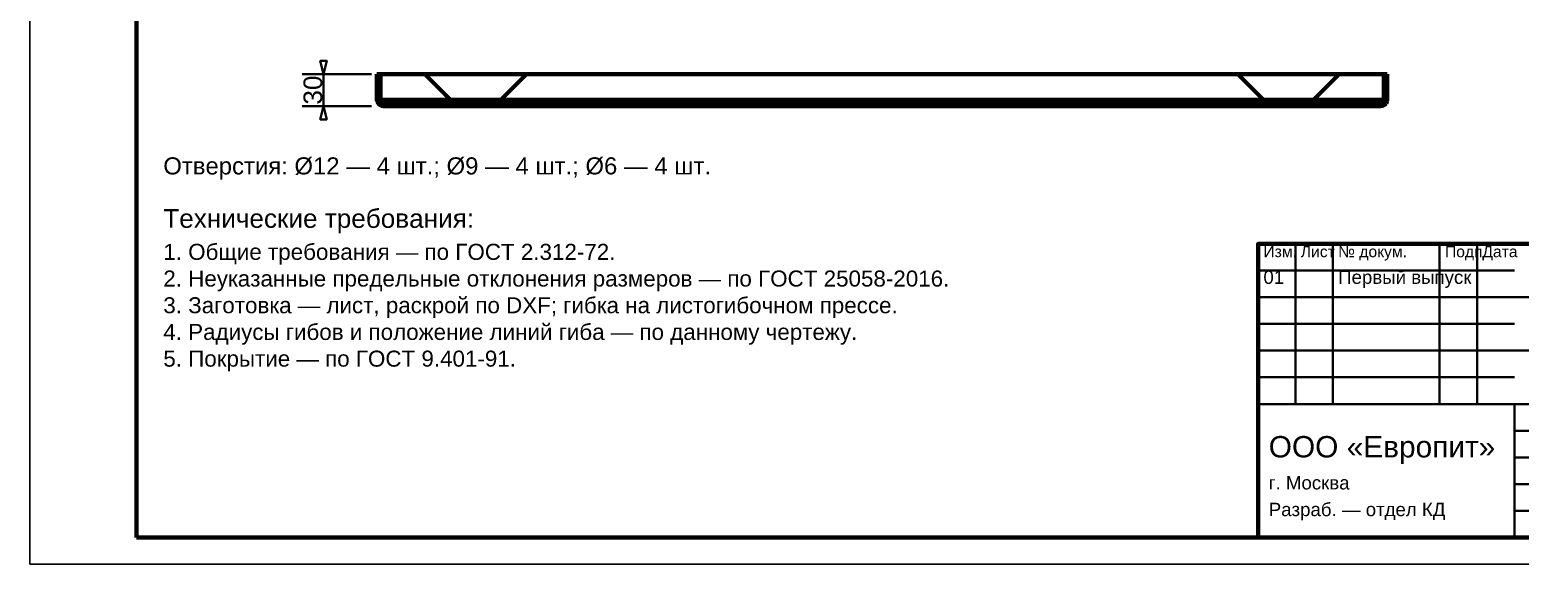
# Model space of a CAD drawing. Header units: millimetres. Extents: x 0 to 420, y 0 to 297.
# Drawn here: x 0 to 279.1, y 0 to 100.1 of the extents above; entities that cross this region are included whole.
import ezdxf
from ezdxf.enums import TextEntityAlignment as Align

# ---------------------------------------------------------------- set-up
doc = ezdxf.new("R2010")
doc.units = ezdxf.units.MM
doc.linetypes.add('DASHED', pattern=[1.524, 1.27, -0.254])
doc.styles.add('GOST', font='Arial')

msp = doc.modelspace()

# ---------------------------------------------------------------- linework, layer by layer
at = {"color": 7, "lineweight": 35}
for p, q in [((64, 91.8), (51, 91.8)), ((55, 85.8), (55, 91.8)), ((64, 85.8), (51, 85.8)), ((237, 30), (237, 60)), ((244, 30), (244, 60)), ((264, 30), (264, 60)), ((271, 30), (271, 60)), ((230, 55), (278, 55)), ((230, 50), (278, 50)), ((278, 50), (415, 50)), ((230, 45), (278, 45)), ((230, 40), (278, 40)), ((278, 40), (415, 40)), ((230, 35), (278, 35)), ((230, 30), (278, 30)), ((278, 30), (415, 30)), ((278, 25), (355, 25)), ((278, 20), (355, 20)), ((278, 15), (355, 15)), ((278, 10), (355, 10))]:
    msp.add_line(p, q, dxfattribs=at)
at = {"color": 1, "lineweight": 70}
for p, q in [((65, 87), (65, 91.8)), ((65.6, 91.8), (65, 91.8)), ((65.6, 87), (65.6, 91.8)), ((65.67, 91.8), (65.67, 87)), ((74, 91.8), (65.67, 91.8)), ((78.8, 87), (74, 91.8)), ((74, 91.8), (93, 91.8)), ((93, 91.8), (88.2, 87)), ((226.2, 91.8), (93, 91.8)), ((231, 87), (226.2, 91.8)), ((226.2, 91.8), (245.2, 91.8)), ((245.2, 91.8), (240.4, 87)), ((253.53, 91.8), (245.2, 91.8)), ((253.53, 87), (253.53, 91.8)), ((253.6, 87), (253.6, 91.8)), ((253.6, 91.8), (254.2, 91.8)), ((254.2, 91.8), (254.2, 87)), ((65.06, 86.63), (65, 87)), ((65.6, 87), (65, 87)), ((65.23, 86.29), (65.06, 86.63)), ((65.65, 86.77), (65.6, 87)), ((65.78, 86.58), (65.65, 86.77)), ((65.67, 87), (66.2, 87)), ((65.97, 86.45), (65.78, 86.58)), ((66.2, 87), (66.2, 86.87)), ((78.8, 87), (66.2, 87)), ((66.2, 86.87), (66.2, 86.73)), ((66.2, 86.73), (66.2, 86.6)), ((66.2, 86.6), (66.2, 86.48)), ((78.8, 87), (78.81, 86.99)), ((78.81, 86.99), (78.8, 87)), ((88.2, 87), (78.8, 87)), ((78.81, 86.99), (78.83, 86.97)), ((78.83, 86.97), (78.81, 86.99)), ((78.83, 86.97), (78.84, 86.96)), ((78.84, 86.96), (78.83, 86.97)), ((78.84, 86.96), (78.86, 86.94)), ((78.86, 86.94), (78.84, 86.96)), ((78.86, 86.94), (78.87, 86.93)), ((78.87, 86.93), (78.86, 86.94)), ((78.87, 86.93), (78.89, 86.91)), ((78.89, 86.91), (78.87, 86.93)), ((78.89, 86.91), (78.9, 86.9)), ((78.9, 86.9), (78.89, 86.91)), ((78.9, 86.9), (78.92, 86.88)), ((78.91, 86.89), (78.9, 86.9)), ((78.93, 86.87), (78.91, 86.89)), ((78.92, 86.88), (78.93, 86.87)), ((78.93, 86.87), (78.94, 86.86)), ((78.94, 86.86), (78.93, 86.87)), ((78.94, 86.86), (78.96, 86.84)), ((78.96, 86.84), (78.94, 86.86)), ((78.96, 86.84), (78.97, 86.83)), ((78.97, 86.83), (78.96, 86.84)), ((78.97, 86.83), (78.99, 86.81)), ((78.99, 86.81), (78.97, 86.83)), ((78.99, 86.81), (79, 86.8)), ((79, 86.8), (78.99, 86.81)), ((79, 86.8), (79, 86.68)), ((79, 86.68), (79, 86.57)), ((79, 86.57), (79, 86.46)), ((88.01, 86.81), (88, 86.8)), ((88, 86.8), (88.01, 86.81)), ((88, 86.68), (88, 86.8)), ((88, 86.57), (88, 86.68)), ((88, 86.46), (88, 86.57)), ((88.03, 86.83), (88.01, 86.81)), ((88.01, 86.81), (88.03, 86.83)), ((88.04, 86.84), (88.03, 86.83)), ((88.03, 86.83), (88.04, 86.84)), ((88.06, 86.86), (88.04, 86.84)), ((88.04, 86.84), (88.06, 86.86)), ((88.07, 86.87), (88.06, 86.86)), ((88.06, 86.86), (88.07, 86.87)), ((88.09, 86.89), (88.07, 86.87)), ((88.07, 86.87), (88.08, 86.88)), ((88.08, 86.88), (88.1, 86.9)), ((88.1, 86.9), (88.09, 86.89)), ((88.11, 86.91), (88.1, 86.9)), ((88.1, 86.9), (88.11, 86.91)), ((88.13, 86.93), (88.11, 86.91)), ((88.11, 86.91), (88.13, 86.93)), ((88.14, 86.94), (88.13, 86.93)), ((88.13, 86.93), (88.14, 86.94)), ((88.16, 86.96), (88.14, 86.94)), ((88.14, 86.94), (88.16, 86.96)), ((88.17, 86.97), (88.16, 86.96)), ((88.16, 86.96), (88.17, 86.97)), ((88.19, 86.99), (88.17, 86.97)), ((88.17, 86.97), (88.19, 86.99)), ((88.2, 87), (88.19, 86.99)), ((88.19, 86.99), (88.2, 87)), ((231, 87), (88.2, 87)), ((231, 87), (231.01, 86.99)), ((231.01, 86.99), (231, 87)), ((240.4, 87), (231, 87)), ((231.01, 86.99), (231.03, 86.97)), ((231.03, 86.97), (231.01, 86.99)), ((231.03, 86.97), (231.04, 86.96)), ((231.04, 86.96), (231.03, 86.97)), ((231.04, 86.96), (231.06, 86.94)), ((231.06, 86.94), (231.04, 86.96)), ((231.06, 86.94), (231.07, 86.93)), ((231.07, 86.93), (231.06, 86.94)), ((231.07, 86.93), (231.09, 86.91)), ((231.09, 86.91), (231.07, 86.93)), ((231.09, 86.91), (231.1, 86.9)), ((231.1, 86.9), (231.09, 86.91)), ((231.1, 86.9), (231.12, 86.88)), ((231.11, 86.89), (231.1, 86.9)), ((231.13, 86.87), (231.11, 86.89)), ((231.12, 86.88), (231.13, 86.87)), ((231.13, 86.87), (231.14, 86.86)), ((231.14, 86.86), (231.13, 86.87)), ((231.14, 86.86), (231.16, 86.84)), ((231.16, 86.84), (231.14, 86.86)), ((231.16, 86.84), (231.17, 86.83)), ((231.17, 86.83), (231.16, 86.84)), ((231.17, 86.83), (231.19, 86.81)), ((231.19, 86.81), (231.17, 86.83)), ((231.19, 86.81), (231.2, 86.8)), ((231.2, 86.8), (231.19, 86.81)), ((231.2, 86.8), (231.2, 86.68)), ((231.2, 86.68), (231.2, 86.57)), ((231.2, 86.57), (231.2, 86.46)), ((240.21, 86.81), (240.2, 86.8)), ((240.2, 86.8), (240.21, 86.81)), ((240.2, 86.68), (240.2, 86.8)), ((240.2, 86.57), (240.2, 86.68)), ((240.2, 86.46), (240.2, 86.57)), ((240.23, 86.83), (240.21, 86.81)), ((240.21, 86.81), (240.23, 86.83)), ((240.24, 86.84), (240.23, 86.83)), ((240.23, 86.83), (240.24, 86.84)), ((240.26, 86.86), (240.24, 86.84)), ((240.24, 86.84), (240.26, 86.86)), ((240.27, 86.87), (240.26, 86.86)), ((240.26, 86.86), (240.27, 86.87)), ((240.29, 86.89), (240.27, 86.87)), ((240.27, 86.87), (240.28, 86.88)), ((240.28, 86.88), (240.3, 86.9)), ((240.3, 86.9), (240.29, 86.89)), ((240.31, 86.91), (240.3, 86.9)), ((240.3, 86.9), (240.31, 86.91)), ((240.33, 86.93), (240.31, 86.91)), ((240.31, 86.91), (240.33, 86.93)), ((240.34, 86.94), (240.33, 86.93)), ((240.33, 86.93), (240.34, 86.94)), ((240.36, 86.96), (240.34, 86.94)), ((240.34, 86.94), (240.36, 86.96)), ((240.37, 86.97), (240.36, 86.96)), ((240.36, 86.96), (240.37, 86.97)), ((240.39, 86.99), (240.37, 86.97)), ((240.37, 86.97), (240.39, 86.99)), ((240.4, 87), (240.39, 86.99)), ((240.39, 86.99), (240.4, 87)), ((253, 87), (240.4, 87)), ((253, 86.87), (253, 87)), ((253, 87), (253.53, 87)), ((253, 86.73), (253, 86.87)), ((253, 86.6), (253, 86.73)), ((253, 86.48), (253, 86.6)), ((253.23, 86.45), (253.42, 86.58)), ((253.42, 86.58), (253.55, 86.77)), ((253.55, 86.77), (253.6, 87)), ((253.6, 87), (254.2, 87)), ((254.14, 86.63), (253.97, 86.29)), ((254.2, 87), (254.14, 86.63)), ((65.49, 86.03), (65.23, 86.29)), ((65.83, 85.86), (65.49, 86.03)), ((66.2, 85.8), (65.83, 85.86)), ((66.2, 86.4), (65.97, 86.45)), ((66.2, 86.48), (66.2, 86.36)), ((66.2, 86.36), (66.2, 86.25)), ((66.2, 86.25), (66.2, 86.15)), ((66.2, 86.15), (66.2, 86.06)), ((66.2, 86.06), (66.2, 85.98)), ((66.2, 85.98), (66.2, 85.92)), ((66.2, 85.92), (66.2, 85.87)), ((66.2, 85.87), (66.2, 85.83)), ((66.2, 85.83), (66.2, 85.81)), ((66.2, 85.81), (66.2, 85.8)), ((66.2, 85.8), (79, 85.8)), ((79, 86.46), (79, 86.35)), ((88, 86.4), (79, 86.4)), ((79, 86.35), (79, 86.26)), ((79, 86.26), (79, 86.17)), ((79, 86.17), (79, 86.08)), ((79, 86.08), (79, 86.01)), ((79, 86.01), (79, 85.95)), ((79, 85.95), (79, 85.9)), ((79, 85.9), (79, 85.85)), ((79, 85.85), (79, 85.82)), ((79, 85.82), (79, 85.81)), ((79, 85.81), (79, 85.8)), ((79, 85.8), (88, 85.8)), ((88, 86.35), (88, 86.46)), ((88, 86.26), (88, 86.35)), ((88, 86.17), (88, 86.26)), ((88, 86.08), (88, 86.17)), ((88, 86.01), (88, 86.08)), ((88, 85.95), (88, 86.01)), ((88, 85.9), (88, 85.95)), ((88, 85.85), (88, 85.9)), ((88, 85.82), (88, 85.85)), ((88, 85.81), (88, 85.82)), ((88, 85.8), (88, 85.81)), ((88, 85.8), (231.2, 85.8)), ((231.2, 86.46), (231.2, 86.35)), ((240.2, 86.4), (231.2, 86.4)), ((231.2, 86.35), (231.2, 86.26)), ((231.2, 86.26), (231.2, 86.17)), ((231.2, 86.17), (231.2, 86.08)), ((231.2, 86.08), (231.2, 86.01)), ((231.2, 86.01), (231.2, 85.95)), ((231.2, 85.95), (231.2, 85.9)), ((231.2, 85.9), (231.2, 85.85)), ((231.2, 85.85), (231.2, 85.82)), ((231.2, 85.82), (231.2, 85.81)), ((231.2, 85.81), (231.2, 85.8)), ((231.2, 85.8), (240.2, 85.8)), ((240.2, 86.35), (240.2, 86.46)), ((240.2, 86.26), (240.2, 86.35)), ((240.2, 86.17), (240.2, 86.26)), ((240.2, 86.08), (240.2, 86.17)), ((240.2, 86.01), (240.2, 86.08)), ((240.2, 85.95), (240.2, 86.01)), ((240.2, 85.9), (240.2, 85.95)), ((240.2, 85.85), (240.2, 85.9)), ((240.2, 85.82), (240.2, 85.85)), ((240.2, 85.81), (240.2, 85.82)), ((240.2, 85.8), (240.2, 85.81)), ((240.2, 85.8), (253, 85.8)), ((253, 86.36), (253, 86.48)), ((253, 86.4), (253.23, 86.45)), ((253, 86.25), (253, 86.36)), ((253, 86.15), (253, 86.25)), ((253, 86.06), (253, 86.15)), ((253, 85.98), (253, 86.06)), ((253, 85.92), (253, 85.98)), ((253, 85.87), (253, 85.92)), ((253, 85.83), (253, 85.87)), ((253.37, 85.86), (253, 85.8)), ((253, 85.81), (253, 85.83)), ((253, 85.8), (253, 85.81)), ((253.71, 86.03), (253.37, 85.86)), ((253.97, 86.29), (253.71, 86.03))]:
    msp.add_line(p, q, dxfattribs=at)
at = {"color": 5, "linetype": 'DASHED', "lineweight": 35}
for p, q in [((65, 91.8), (65, 87)), ((65.6, 91.8), (65, 91.8)), ((65.6, 87), (65.6, 91.8)), ((74, 91.8), (65.67, 91.8)), ((65.67, 87), (65.67, 91.8)), ((65.67, 87), (65.67, 91.8)), ((65.67, 91.8), (74, 91.8)), ((65.67, 87), (65.67, 91.8)), ((65.67, 91.8), (253.53, 91.8)), ((74, 91.8), (78.8, 87)), ((88.2, 87), (93, 91.8)), ((226.2, 91.8), (93, 91.8)), ((93, 91.8), (226.2, 91.8)), ((226.2, 91.8), (231, 87)), ((240.4, 87), (245.2, 91.8)), ((253.53, 91.8), (245.2, 91.8)), ((245.2, 91.8), (253.53, 91.8)), ((253.53, 87), (253.53, 91.8)), ((253.53, 87), (253.53, 91.8)), ((253.53, 91.8), (253.53, 87)), ((253.6, 87), (253.6, 91.8)), ((253.6, 91.8), (254.2, 91.8)), ((254.2, 87), (254.2, 91.8)), ((65, 87), (65.06, 86.63)), ((65.6, 87), (65, 87)), ((65.6, 87), (65, 87)), ((65.6, 87), (65, 87)), ((65.06, 86.63), (65.23, 86.29)), ((65.65, 86.77), (65.6, 87)), ((65.78, 86.58), (65.65, 86.77)), ((66.2, 87), (65.67, 87)), ((66.2, 87), (65.67, 87)), ((66.2, 87), (65.67, 87)), ((65.97, 86.45), (65.78, 86.58)), ((66.2, 86.93), (66.2, 87)), ((66.2, 86.87), (66.2, 87)), ((66.2, 86.93), (66.2, 87)), ((66.2, 86.87), (66.2, 86.93)), ((66.2, 86.87), (66.2, 86.93)), ((66.2, 86.8), (66.2, 86.87)), ((66.2, 86.73), (66.2, 86.87)), ((66.2, 86.8), (66.2, 86.87)), ((66.2, 86.74), (66.2, 86.8)), ((66.2, 86.74), (66.2, 86.8)), ((66.2, 86.68), (66.2, 86.74)), ((66.2, 86.68), (66.2, 86.74)), ((66.2, 86.6), (66.2, 86.73)), ((66.2, 86.63), (66.2, 86.68)), ((66.2, 86.63), (66.2, 86.68)), ((66.2, 86.58), (66.2, 86.63)), ((66.2, 86.58), (66.2, 86.63)), ((66.2, 86.48), (66.2, 86.6)), ((66.2, 86.53), (66.2, 86.58)), ((66.2, 86.53), (66.2, 86.58)), ((66.2, 86.49), (66.2, 86.53)), ((66.2, 86.49), (66.2, 86.53)), ((79, 86.75), (79, 86.8)), ((79, 86.7), (79, 86.75)), ((79, 86.66), (79, 86.7)), ((79, 86.62), (79, 86.66)), ((79, 86.58), (79, 86.62)), ((79, 86.54), (79, 86.58)), ((79, 86.51), (79, 86.54)), ((88, 86.8), (88, 86.75)), ((88, 86.75), (88, 86.7)), ((88, 86.7), (88, 86.66)), ((88, 86.66), (88, 86.62)), ((88, 86.62), (88, 86.58)), ((88, 86.58), (88, 86.54)), ((88, 86.54), (88, 86.51)), ((231.2, 86.75), (231.2, 86.8)), ((231.2, 86.7), (231.2, 86.75)), ((231.2, 86.66), (231.2, 86.7)), ((231.2, 86.62), (231.2, 86.66)), ((231.2, 86.58), (231.2, 86.62)), ((231.2, 86.54), (231.2, 86.58)), ((231.2, 86.51), (231.2, 86.54)), ((240.2, 86.8), (240.2, 86.75)), ((240.2, 86.75), (240.2, 86.7)), ((240.2, 86.7), (240.2, 86.66)), ((240.2, 86.66), (240.2, 86.62)), ((240.2, 86.62), (240.2, 86.58)), ((240.2, 86.58), (240.2, 86.54)), ((240.2, 86.54), (240.2, 86.51)), ((253, 87), (253.53, 87)), ((253, 86.93), (253, 87)), ((253, 87), (253, 86.87)), ((253, 87), (253.53, 87)), ((253.53, 87), (253, 87)), ((253, 86.93), (253, 87)), ((253, 86.87), (253, 86.93)), ((253, 86.87), (253, 86.93)), ((253, 86.8), (253, 86.87)), ((253, 86.87), (253, 86.73)), ((253, 86.8), (253, 86.87)), ((253, 86.74), (253, 86.8)), ((253, 86.74), (253, 86.8)), ((253, 86.68), (253, 86.74)), ((253, 86.68), (253, 86.74)), ((253, 86.73), (253, 86.6)), ((253, 86.63), (253, 86.68)), ((253, 86.63), (253, 86.68)), ((253, 86.58), (253, 86.63)), ((253, 86.58), (253, 86.63)), ((253, 86.6), (253, 86.48)), ((253, 86.53), (253, 86.58)), ((253, 86.53), (253, 86.58)), ((253, 86.49), (253, 86.53)), ((253, 86.49), (253, 86.53)), ((253.23, 86.45), (253.42, 86.58)), ((253.42, 86.58), (253.55, 86.77)), ((253.55, 86.77), (253.6, 87)), ((253.6, 87), (254.2, 87)), ((253.6, 87), (254.2, 87)), ((253.6, 87), (254.2, 87)), ((253.97, 86.29), (254.14, 86.63)), ((254.14, 86.63), (254.2, 87)), ((65.23, 86.29), (65.49, 86.03)), ((65.49, 86.03), (65.83, 85.86)), ((65.83, 85.86), (66.2, 85.8)), ((66.2, 86.4), (65.97, 86.45)), ((66.2, 86.46), (66.2, 86.49)), ((66.2, 86.46), (66.2, 86.49)), ((66.2, 86.36), (66.2, 86.48)), ((66.2, 86.43), (66.2, 86.46)), ((66.2, 86.43), (66.2, 86.46)), ((66.2, 86.42), (66.2, 86.43)), ((66.2, 86.42), (66.2, 86.43)), ((66.2, 86.4), (66.2, 86.42)), ((66.2, 86.4), (66.2, 86.42)), ((79, 86.4), (66.2, 86.4)), ((66.2, 86.4), (66.2, 86.4)), ((66.2, 86.4), (66.2, 85.8)), ((66.2, 86.4), (66.2, 86.4)), ((66.2, 86.4), (66.2, 85.8)), ((66.2, 86.4), (253, 86.4)), ((66.2, 86.25), (66.2, 86.36)), ((66.2, 86.15), (66.2, 86.25)), ((66.2, 86.06), (66.2, 86.15)), ((66.2, 85.98), (66.2, 86.06)), ((66.2, 85.92), (66.2, 85.98)), ((66.2, 85.87), (66.2, 85.92)), ((66.2, 85.83), (66.2, 85.87)), ((66.2, 85.81), (66.2, 85.83)), ((66.2, 85.8), (66.2, 85.81)), ((253, 85.8), (66.2, 85.8)), ((79, 86.48), (79, 86.51)), ((79, 86.46), (79, 86.48)), ((79, 86.44), (79, 86.46)), ((79, 86.42), (79, 86.44)), ((79, 86.41), (79, 86.42)), ((79, 86.4), (79, 86.41)), ((79, 86.4), (79, 86.4)), ((79, 86.4), (79, 85.8)), ((88, 86.51), (88, 86.48)), ((88, 86.48), (88, 86.46)), ((88, 86.46), (88, 86.44)), ((88, 86.44), (88, 86.42)), ((88, 86.42), (88, 86.41)), ((88, 86.41), (88, 86.4)), ((231.2, 86.4), (88, 86.4)), ((88, 86.4), (88, 86.4)), ((88, 86.4), (88, 85.8)), ((142.9, 86.4), (142.9, 85.8)), ((142.9, 86.4), (142.92, 86.4)), ((142.92, 86.4), (142.9, 86.4)), ((142.9, 86.4), (142.9, 85.8)), ((142.9, 86.4), (142.92, 86.4)), ((142.92, 86.4), (142.9, 86.4)), ((142.9, 85.8), (142.92, 85.8)), ((142.92, 85.8), (142.9, 85.8)), ((142.9, 85.8), (142.92, 85.8)), ((142.92, 85.8), (142.9, 85.8)), ((142.92, 86.4), (142.99, 86.4)), ((142.99, 86.4), (142.92, 86.4)), ((142.92, 86.4), (142.99, 86.4)), ((142.99, 86.4), (142.92, 86.4)), ((142.92, 85.8), (142.99, 85.8)), ((142.99, 85.8), (142.92, 85.8)), ((142.92, 85.8), (142.99, 85.8)), ((142.99, 85.8), (142.92, 85.8)), ((142.99, 86.4), (143.1, 86.4)), ((143.1, 86.4), (142.99, 86.4)), ((142.99, 86.4), (143.1, 86.4)), ((143.1, 86.4), (142.99, 86.4)), ((142.99, 85.8), (143.1, 85.8)), ((143.1, 85.8), (142.99, 85.8)), ((142.99, 85.8), (143.1, 85.8)), ((143.1, 85.8), (142.99, 85.8)), ((143.1, 86.4), (143.24, 86.4)), ((143.24, 86.4), (143.1, 86.4)), ((143.1, 86.4), (143.24, 86.4)), ((143.24, 86.4), (143.1, 86.4)), ((143.1, 85.8), (143.24, 85.8)), ((143.24, 85.8), (143.1, 85.8)), ((143.1, 85.8), (143.24, 85.8)), ((143.24, 85.8), (143.1, 85.8)), ((143.24, 86.4), (143.41, 86.4)), ((143.41, 86.4), (143.24, 86.4)), ((143.24, 86.4), (143.41, 86.4)), ((143.41, 86.4), (143.24, 86.4)), ((143.24, 85.8), (143.41, 85.8)), ((143.41, 85.8), (143.24, 85.8)), ((143.24, 85.8), (143.41, 85.8)), ((143.41, 85.8), (143.24, 85.8)), ((143.41, 86.4), (143.6, 86.4)), ((143.6, 86.4), (143.41, 86.4)), ((143.41, 86.4), (143.6, 86.4)), ((143.6, 86.4), (143.41, 86.4)), ((143.41, 85.8), (143.6, 85.8)), ((143.6, 85.8), (143.41, 85.8)), ((143.41, 85.8), (143.6, 85.8)), ((143.6, 85.8), (143.41, 85.8)), ((143.6, 86.4), (143.8, 86.4)), ((143.8, 86.4), (143.6, 86.4)), ((143.6, 86.4), (143.8, 86.4)), ((143.8, 86.4), (143.6, 86.4)), ((143.6, 85.8), (143.8, 85.8)), ((143.8, 85.8), (143.6, 85.8)), ((143.6, 85.8), (143.8, 85.8)), ((143.8, 85.8), (143.6, 85.8)), ((143.8, 86.4), (144, 86.4)), ((144, 86.4), (143.8, 86.4)), ((143.8, 86.4), (144, 86.4)), ((144, 86.4), (143.8, 86.4)), ((143.8, 85.8), (144, 85.8)), ((144, 85.8), (143.8, 85.8)), ((143.8, 85.8), (144, 85.8)), ((144, 85.8), (143.8, 85.8)), ((144, 86.4), (144.19, 86.4)), ((144.19, 86.4), (144, 86.4)), ((144, 86.4), (144.19, 86.4)), ((144.19, 86.4), (144, 86.4)), ((144, 85.8), (144.19, 85.8)), ((144.19, 85.8), (144, 85.8)), ((144, 85.8), (144.19, 85.8)), ((144.19, 85.8), (144, 85.8)), ((144.19, 86.4), (144.36, 86.4)), ((144.36, 86.4), (144.19, 86.4)), ((144.19, 86.4), (144.36, 86.4)), ((144.36, 86.4), (144.19, 86.4)), ((144.19, 85.8), (144.36, 85.8)), ((144.36, 85.8), (144.19, 85.8)), ((144.19, 85.8), (144.36, 85.8)), ((144.36, 85.8), (144.19, 85.8)), ((144.36, 86.4), (144.5, 86.4)), ((144.5, 86.4), (144.36, 86.4)), ((144.36, 86.4), (144.5, 86.4)), ((144.5, 86.4), (144.36, 86.4)), ((144.36, 85.8), (144.5, 85.8)), ((144.5, 85.8), (144.36, 85.8)), ((144.36, 85.8), (144.5, 85.8)), ((144.5, 85.8), (144.36, 85.8)), ((144.5, 86.4), (144.61, 86.4)), ((144.61, 86.4), (144.5, 86.4)), ((144.5, 86.4), (144.61, 86.4)), ((144.61, 86.4), (144.5, 86.4)), ((144.5, 85.8), (144.61, 85.8)), ((144.61, 85.8), (144.5, 85.8)), ((144.5, 85.8), (144.61, 85.8)), ((144.61, 85.8), (144.5, 85.8)), ((144.61, 86.4), (144.68, 86.4)), ((144.68, 86.4), (144.61, 86.4)), ((144.61, 86.4), (144.68, 86.4)), ((144.68, 86.4), (144.61, 86.4)), ((144.61, 85.8), (144.68, 85.8)), ((144.68, 85.8), (144.61, 85.8)), ((144.61, 85.8), (144.68, 85.8)), ((144.68, 85.8), (144.61, 85.8)), ((144.68, 86.4), (144.7, 86.4)), ((144.7, 86.4), (144.68, 86.4)), ((144.68, 86.4), (144.7, 86.4)), ((144.7, 86.4), (144.68, 86.4)), ((144.68, 85.8), (144.7, 85.8)), ((144.7, 85.8), (144.68, 85.8)), ((144.68, 85.8), (144.7, 85.8)), ((144.7, 85.8), (144.68, 85.8)), ((174.5, 86.4), (174.5, 85.8)), ((174.5, 86.4), (174.52, 86.4)), ((174.52, 86.4), (174.5, 86.4)), ((174.5, 86.4), (174.5, 85.8)), ((174.5, 86.4), (174.52, 86.4)), ((174.52, 86.4), (174.5, 86.4)), ((174.5, 85.8), (174.52, 85.8)), ((174.52, 85.8), (174.5, 85.8)), ((174.5, 85.8), (174.52, 85.8)), ((174.52, 85.8), (174.5, 85.8)), ((174.52, 86.4), (174.59, 86.4)), ((174.59, 86.4), (174.52, 86.4)), ((174.52, 86.4), (174.59, 86.4)), ((174.59, 86.4), (174.52, 86.4)), ((174.52, 85.8), (174.59, 85.8)), ((174.59, 85.8), (174.52, 85.8)), ((174.52, 85.8), (174.59, 85.8)), ((174.59, 85.8), (174.52, 85.8)), ((174.59, 86.4), (174.7, 86.4)), ((174.7, 86.4), (174.59, 86.4)), ((174.59, 86.4), (174.7, 86.4)), ((174.7, 86.4), (174.59, 86.4)), ((174.59, 85.8), (174.7, 85.8)), ((174.7, 85.8), (174.59, 85.8)), ((174.59, 85.8), (174.7, 85.8)), ((174.7, 85.8), (174.59, 85.8)), ((174.7, 86.4), (174.84, 86.4)), ((174.84, 86.4), (174.7, 86.4)), ((174.7, 86.4), (174.84, 86.4)), ((174.84, 86.4), (174.7, 86.4)), ((174.7, 85.8), (174.84, 85.8)), ((174.84, 85.8), (174.7, 85.8)), ((174.7, 85.8), (174.84, 85.8)), ((174.84, 85.8), (174.7, 85.8)), ((174.84, 86.4), (175.01, 86.4)), ((175.01, 86.4), (174.84, 86.4)), ((174.84, 86.4), (175.01, 86.4)), ((175.01, 86.4), (174.84, 86.4)), ((174.84, 85.8), (175.01, 85.8)), ((175.01, 85.8), (174.84, 85.8)), ((174.84, 85.8), (175.01, 85.8)), ((175.01, 85.8), (174.84, 85.8)), ((175.01, 86.4), (175.2, 86.4)), ((175.2, 86.4), (175.01, 86.4)), ((175.01, 86.4), (175.2, 86.4)), ((175.2, 86.4), (175.01, 86.4)), ((175.01, 85.8), (175.2, 85.8)), ((175.2, 85.8), (175.01, 85.8)), ((175.01, 85.8), (175.2, 85.8)), ((175.2, 85.8), (175.01, 85.8)), ((175.2, 86.4), (175.4, 86.4)), ((175.4, 86.4), (175.2, 86.4)), ((175.2, 86.4), (175.4, 86.4)), ((175.4, 86.4), (175.2, 86.4)), ((175.2, 85.8), (175.4, 85.8)), ((175.4, 85.8), (175.2, 85.8)), ((175.2, 85.8), (175.4, 85.8)), ((175.4, 85.8), (175.2, 85.8)), ((175.4, 86.4), (175.6, 86.4)), ((175.6, 86.4), (175.4, 86.4)), ((175.4, 86.4), (175.6, 86.4)), ((175.6, 86.4), (175.4, 86.4)), ((175.4, 85.8), (175.6, 85.8)), ((175.6, 85.8), (175.4, 85.8)), ((175.4, 85.8), (175.6, 85.8)), ((175.6, 85.8), (175.4, 85.8)), ((175.6, 86.4), (175.79, 86.4)), ((175.79, 86.4), (175.6, 86.4)), ((175.6, 86.4), (175.79, 86.4)), ((175.79, 86.4), (175.6, 86.4)), ((175.6, 85.8), (175.79, 85.8)), ((175.79, 85.8), (175.6, 85.8)), ((175.6, 85.8), (175.79, 85.8)), ((175.79, 85.8), (175.6, 85.8)), ((175.79, 86.4), (175.96, 86.4)), ((175.96, 86.4), (175.79, 86.4)), ((175.79, 86.4), (175.96, 86.4)), ((175.96, 86.4), (175.79, 86.4)), ((175.79, 85.8), (175.96, 85.8)), ((175.96, 85.8), (175.79, 85.8)), ((175.79, 85.8), (175.96, 85.8)), ((175.96, 85.8), (175.79, 85.8)), ((175.96, 86.4), (176.1, 86.4)), ((176.1, 86.4), (175.96, 86.4)), ((175.96, 86.4), (176.1, 86.4)), ((176.1, 86.4), (175.96, 86.4)), ((175.96, 85.8), (176.1, 85.8)), ((176.1, 85.8), (175.96, 85.8)), ((175.96, 85.8), (176.1, 85.8)), ((176.1, 85.8), (175.96, 85.8)), ((176.1, 86.4), (176.21, 86.4)), ((176.21, 86.4), (176.1, 86.4)), ((176.1, 86.4), (176.21, 86.4)), ((176.21, 86.4), (176.1, 86.4)), ((176.1, 85.8), (176.21, 85.8)), ((176.21, 85.8), (176.1, 85.8)), ((176.1, 85.8), (176.21, 85.8)), ((176.21, 85.8), (176.1, 85.8)), ((176.21, 86.4), (176.28, 86.4)), ((176.28, 86.4), (176.21, 86.4)), ((176.21, 86.4), (176.28, 86.4)), ((176.28, 86.4), (176.21, 86.4)), ((176.21, 85.8), (176.28, 85.8)), ((176.28, 85.8), (176.21, 85.8)), ((176.21, 85.8), (176.28, 85.8)), ((176.28, 85.8), (176.21, 85.8)), ((176.28, 86.4), (176.3, 86.4)), ((176.3, 86.4), (176.28, 86.4)), ((176.28, 86.4), (176.3, 86.4)), ((176.3, 86.4), (176.28, 86.4)), ((176.28, 85.8), (176.3, 85.8)), ((176.3, 85.8), (176.28, 85.8)), ((176.28, 85.8), (176.3, 85.8)), ((176.3, 85.8), (176.28, 85.8)), ((231.2, 86.48), (231.2, 86.51)), ((231.2, 86.46), (231.2, 86.48)), ((231.2, 86.44), (231.2, 86.46)), ((231.2, 86.42), (231.2, 86.44)), ((231.2, 86.41), (231.2, 86.42)), ((231.2, 86.4), (231.2, 86.41)), ((231.2, 86.4), (231.2, 86.4)), ((231.2, 86.4), (231.2, 85.8)), ((240.2, 86.51), (240.2, 86.48)), ((240.2, 86.48), (240.2, 86.46)), ((240.2, 86.46), (240.2, 86.44)), ((240.2, 86.44), (240.2, 86.42)), ((240.2, 86.42), (240.2, 86.41)), ((240.2, 86.41), (240.2, 86.4)), ((253, 86.4), (240.2, 86.4)), ((240.2, 86.4), (240.2, 86.4)), ((240.2, 86.4), (240.2, 85.8)), ((253, 86.46), (253, 86.49)), ((253, 86.46), (253, 86.49)), ((253, 86.48), (253, 86.36)), ((253, 86.43), (253, 86.46)), ((253, 86.43), (253, 86.46)), ((253, 86.4), (253.23, 86.45)), ((253, 86.42), (253, 86.43)), ((253, 86.42), (253, 86.43)), ((253, 86.4), (253, 86.42)), ((253, 86.4), (253, 86.42)), ((253, 86.4), (253, 86.4)), ((253, 86.4), (253, 85.8)), ((253, 86.4), (253, 85.8)), ((253, 86.4), (253, 86.4)), ((253, 86.36), (253, 86.25)), ((253, 86.25), (253, 86.15)), ((253, 86.15), (253, 86.06)), ((253, 86.06), (253, 85.98)), ((253, 85.98), (253, 85.92)), ((253, 85.92), (253, 85.87)), ((253, 85.87), (253, 85.83)), ((253, 85.8), (253.37, 85.86)), ((253, 85.83), (253, 85.81)), ((253, 85.81), (253, 85.8)), ((253.37, 85.86), (253.71, 86.03)), ((253.71, 86.03), (253.97, 86.29))]:
    msp.add_line(p, q, dxfattribs=at)
at = {"color": 7, "lineweight": 25}
msp.add_lwpolyline([(0, 0), (420, 0), (420, 297), (0, 297)], close=True, dxfattribs=at)
at = {"color": 7, "lineweight": 70}
for points in [[(20, 5), (415, 5), (415, 292), (20, 292)], [(230, 5), (415, 5), (415, 60), (230, 60)]]:
    msp.add_lwpolyline(points, close=True, dxfattribs=at)
at = {"color": 7, "lineweight": 35}
for points in [[(55, 91.8), (55.62, 94.3), (54.38, 94.3)], [(55, 85.8), (54.38, 83.3), (55.62, 83.3)], [(230, 5), (278, 5), (278, 30), (230, 30)]]:
    msp.add_lwpolyline(points, close=True, dxfattribs=at)

# ---------------------------------------------------------------- texts
at = {"color": 7, "style": 'GOST'}
msp.add_text('30', height=3.5, rotation=90, dxfattribs=at).set_placement((53, 88.8), align=Align.MIDDLE)
at = {"color": 6, "style": 'GOST'}
msp.add_text('Отверстия: Ø12 — 4 шт.; Ø9 — 4 шт.; Ø6 — 4 шт.', height=3.2, dxfattribs=at).set_placement((25, 73))
at = {"color": 3, "style": 'GOST'}
for s, height, p in [('Технические требования:', 3.5, (25, 63)), ('1. Общие требования — по ГОСТ 2.312-72.', 3, (25, 57)), ('Изм.', 2.1, (231, 57.5)), ('Лист', 2.1, (238, 57.5)), ('№ докум.', 2.1, (245, 57.5)), ('Подп.', 2.1, (265, 57.5)), ('Дата', 2.1, (272, 57.5)), ('2. Неуказанные предельные отклонения размеров — по ГОСТ 25058-2016.', 3, (25, 52)), ('01', 2.5, (231, 52.5)), ('Первый выпуск', 2.5, (245, 52.5)), ('3. Заготовка — лист, раскрой по DXF; гибка на листогибочном прессе.', 3, (25, 47)), ('4. Радиусы гибов и положение линий гиба — по данному чертежу.', 3, (25, 42)), ('5. Покрытие — по ГОСТ 9.401-91.', 3, (25, 37)), ('ООО «Европит»', 4, (232, 20)), ('г. Москва', 2.5, (232, 14)), ('Разраб. — отдел КД', 2.5, (232, 9))]:
    msp.add_text(s, height=height, dxfattribs=at).set_placement(p)

doc.saveas('drawing.dxf')
